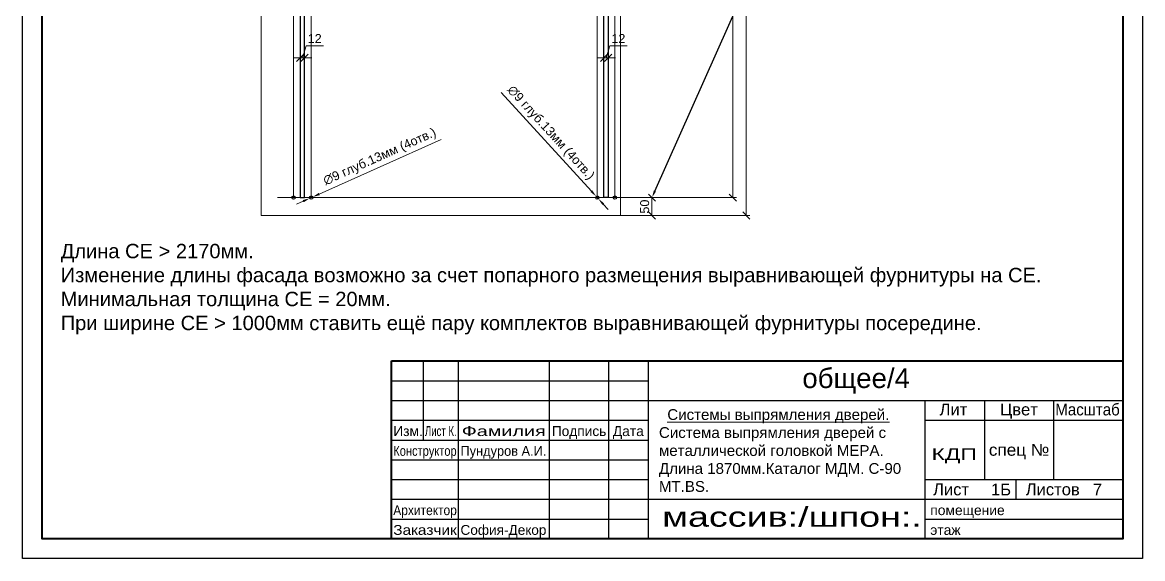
# Model space of a CAD drawing. Header units: millimetres. Extents: x 6988 to 52081, y -7456 to 23712.
# Drawn here: x 20443 to 23559, y 588 to 2080 of the extents above; entities that cross this region are included whole.
import ezdxf
from ezdxf import colors
from ezdxf.entities.mleader import LeaderData, LeaderLine
from ezdxf.enums import TextEntityAlignment as Align
from ezdxf.math import Vec2, Vec3

# ---------------------------------------------------------------- set-up
doc = ezdxf.new("R2010")
doc.units = ezdxf.units.MM
doc.layers.get('DEFPOINTS').update_dxf_attribs({"color": 106, "lineweight": 5})
for name, color, linetype, lineweight in [('Линии Размерные и Текст', 1, 'Continuous', 5), ('Система выпрямления дверей с металлической головкой MEPA. Длина 1877-1917мм.Каталог МДМ. C-90 MT.BS.', 5, 'Continuous', 30), ('ФАСАД', 3, 'Continuous', 5), ('ШТАМП', 7, 'Continuous', 30)]:
    doc.layers.add(name, color=color, linetype=linetype, lineweight=lineweight)
doc.styles.get("Standard").update_dxf_attribs({"font": 'arial.ttf'})
doc.dimstyles.get("Standard").update_dxf_attribs({"dimscale": 0, "dimtxt": 2.5, "dimasz": 2, "dimexe": 1, "dimexo": 0, "dimgap": 0.75, "dimtad": 1, "dimdsep": 46, "dimtxsty": 'Standard', "dimcen": 1.5, "dimclrd": 256, "dimclre": 256, "dimclrt": 7, "dimazin": 3, "dimtfac": 1, "dimtmove": 0, "dimatfit": 3, "dimldrblk": 'DOT', "dimfxl": 1, "dimtolj": 1, "dimtzin": 0, "dimlwd": 5, "dimlwe": 5, "dimarcsym": 0})
doc.dimstyles.new('STANDARD10', dxfattribs={"dimscale": 10, "dimtxt": 2.5, "dimasz": 2, "dimexe": 1, "dimexo": 0, "dimgap": 0.75, "dimtad": 1, "dimdsep": 46, "dimtxsty": 'Standard', "dimblk1": 'OBLIQUE', "dimblk2": 'OBLIQUE', "dimsah": 1, "dimcen": 1.5, "dimclrd": 256, "dimclre": 256, "dimclrt": 7, "dimazin": 3, "dimtfac": 1, "dimtmove": 1, "dimatfit": 3, "dimldrblk": 'DOT', "dimfxl": 1, "dimtolj": 1, "dimtzin": 0, "dimlwd": 5, "dimlwe": 5, "dimarcsym": 0})

# ---------------------------------------------------------------- blocks, each defined once
blk = doc.blocks.new('_OBLIQUE')
at = {"color": 0, "linetype": 'ByBlock'}
blk.add_line((-0.5, -0.5), (0.5, 0.5), dxfattribs=at)
blk = doc.blocks.new('*D52')
at = {"layer": 'DEFPOINTS', "color": 0, "transparency": 16777216}
for p in [(22091.1, 4084.4), (22106.6, 4038.2), (22091.1, 1592.2)]:
    blk.add_point(p, dxfattribs=at)
at = {"layer": 'Линии Размерные и Текст', "lineweight": 5, "transparency": 16777216}
for p, q in [((22098.9, 4084.4), (22191.8, 4206.4)), ((22191.8, 4206.4), (22269.6, 4206.4)), ((22091.1, 1592.2), (22091.1, 4094.4)), ((22106.6, 4084.4), (22091.1, 4084.4)), ((22106.6, 4038.2), (22106.6, 4094.4))]:
    blk.add_line(p, q, dxfattribs=at)
at = {"layer": 'Линии Размерные и Текст', "lineweight": 5, "transparency": 16777216, "xscale": 20, "yscale": 20, "zscale": 20, "rotation": 180}
blk.add_blockref('_OBLIQUE', (22091.1, 4084.4), dxfattribs=at)
at = {"layer": 'Линии Размерные и Текст', "lineweight": 5, "transparency": 16777216, "xscale": 20, "yscale": 20, "zscale": 20}
blk.add_blockref('_OBLIQUE', (22106.6, 4084.4), dxfattribs=at)
at = {"layer": 'Линии Размерные и Текст', "color": 7, "transparency": 16777216, "insert": (22230.7, 4226.6), "char_height": 25, "attachment_point": 5}
blk.add_mtext('\\A1;15.5', dxfattribs=at)
blk = doc.blocks.new('_Dot')
at = {"color": 0, "linetype": 'ByBlock', "lineweight": -2}
blk.add_line((-0.5, 0), (-1, 0), dxfattribs=at)
at = {"color": 0, "linetype": 'ByBlock', "const_width": 0.5}
blk.add_lwpolyline([(-0.25, 0, 1), (0.25, 0, 1)], format="xyb", close=True, dxfattribs=at)
blk = doc.blocks.new('*D72')
at = {"layer": 'DEFPOINTS', "color": 0, "transparency": 16777216}
for p in [(22039.1, 1595.5), (22045.1, 1588.8)]:
    blk.add_point(p, dxfattribs=at)
at = {"layer": 'Линии Размерные и Текст', "lineweight": 5, "transparency": 16777216}
for p, q in [((21775.1, 1885.1), (22025.6, 1610.3)), ((22045.1, 1588.8), (22039.1, 1595.5)), ((22058.6, 1574.1), (22072.1, 1559.3))]:
    blk.add_line(p, q, dxfattribs=at)
at = {"layer": 'Линии Размерные и Текст', "transparency": 16777216}
for points in [[(22028.1, 1612.5), (22023.1, 1608), (22039.1, 1595.5)], [(22061.1, 1576.3), (22056.2, 1571.8), (22045.1, 1588.8)]]:
    blk.add_solid(points, dxfattribs=at)
at = {"layer": 'Линии Размерные и Текст', "color": 7, "transparency": 16777216, "insert": (21911.5, 1771.3), "char_height": 25, "attachment_point": 5, "rotation": 312.3543}
blk.add_mtext('\\A1;∅9 глуб.13мм (4отв.)', dxfattribs=at)
blk = doc.blocks.new('*D54')
at = {"layer": 'DEFPOINTS', "color": 0, "transparency": 16777216}
for p in [(22060.6, 1981), (22060.6, 1592.2), (22072.6, 1592.2)]:
    blk.add_point(p, dxfattribs=at)
at = {"layer": 'Линии Размерные и Текст', "lineweight": 5, "transparency": 16777216}
for p, q in [((22066.6, 1981), (22076.8, 2014.8)), ((22076.8, 2014.8), (22125, 2014.8)), ((22060.6, 1981), (22040.6, 1981)), ((22060.6, 1592.2), (22060.6, 1991)), ((22072.6, 1981), (22060.6, 1981)), ((22072.6, 1981), (22060.6, 1981)), ((22072.6, 1592.2), (22072.6, 1991)), ((22072.6, 1981), (22092.6, 1981))]:
    blk.add_line(p, q, dxfattribs=at)
at = {"layer": 'Линии Размерные и Текст', "lineweight": 5, "transparency": 16777216, "xscale": 20, "yscale": 20, "zscale": 20}
blk.add_blockref('_OBLIQUE', (22060.6, 1981), dxfattribs=at)
at = {"layer": 'Линии Размерные и Текст', "lineweight": 5, "transparency": 16777216, "xscale": 20, "yscale": 20, "zscale": 20, "rotation": 180}
blk.add_blockref('_OBLIQUE', (22072.6, 1981), dxfattribs=at)
at = {"layer": 'Линии Размерные и Текст', "color": 7, "transparency": 16777216, "insert": (22100.9, 2034.8), "char_height": 25, "attachment_point": 5}
blk.add_mtext('\\A1;12', dxfattribs=at)
blk = doc.blocks.new('*D55')
at = {"layer": 'DEFPOINTS', "color": 0, "transparency": 16777216}
for p in [(22042.1, 4159.4), (22106.6, 4038.2), (22042.1, 1592.2)]:
    blk.add_point(p, dxfattribs=at)
at = {"layer": 'Линии Размерные и Текст', "lineweight": 5, "transparency": 16777216}
for p, q in [((22042.1, 1592.2), (22042.1, 4169.4)), ((22106.6, 4159.4), (22042.1, 4159.4)), ((22106.6, 4038.2), (22106.6, 4169.4))]:
    blk.add_line(p, q, dxfattribs=at)
at = {"layer": 'Линии Размерные и Текст', "lineweight": 5, "transparency": 16777216, "xscale": 20, "yscale": 20, "zscale": 20, "rotation": 180}
blk.add_blockref('_OBLIQUE', (22042.1, 4159.4), dxfattribs=at)
at = {"layer": 'Линии Размерные и Текст', "lineweight": 5, "transparency": 16777216, "xscale": 20, "yscale": 20, "zscale": 20}
blk.add_blockref('_OBLIQUE', (22106.6, 4159.4), dxfattribs=at)
at = {"layer": 'Линии Размерные и Текст', "color": 7, "transparency": 16777216, "insert": (22074.4, 4179.6), "char_height": 25, "attachment_point": 5}
blk.add_mtext('\\A1;64.5', dxfattribs=at)
blk = doc.blocks.new('*D85')
at = {"layer": 'DEFPOINTS', "color": 0, "transparency": 16777216}
for p in [(21242, 1590.3), (21250.2, 1594)]:
    blk.add_point(p, dxfattribs=at)
at = {"layer": 'Линии Размерные и Текст', "lineweight": 5, "transparency": 16777216}
for p, q in [((21608.1, 1753.6), (21268.5, 1602.2)), ((21242, 1590.3), (21250.2, 1594)), ((21223.7, 1582.2), (21205.5, 1574))]:
    blk.add_line(p, q, dxfattribs=at)
at = {"layer": 'Линии Размерные и Текст', "transparency": 16777216}
for points in [[(21222.4, 1585.2), (21225.1, 1579.2), (21242, 1590.3)], [(21267.1, 1605.2), (21269.8, 1599.1), (21250.2, 1594)]]:
    blk.add_solid(points, dxfattribs=at)
at = {"layer": 'Линии Размерные и Текст', "color": 7, "transparency": 16777216, "insert": (21437.6, 1704), "char_height": 25, "attachment_point": 5, "rotation": 24.034}
blk.add_mtext('\\A1;∅9 глуб.13мм (4отв.)', dxfattribs=at)
blk = doc.blocks.new('*D63')
at = {"layer": 'DEFPOINTS', "color": 0, "transparency": 16777216}
for p in [(21227.6, 1981), (21215.6, 1592.2), (21227.6, 1592.2)]:
    blk.add_point(p, dxfattribs=at)
at = {"layer": 'Линии Размерные и Текст', "lineweight": 5, "transparency": 16777216}
for p, q in [((21221.6, 1981), (21231.8, 2014.8)), ((21231.8, 2014.8), (21280, 2014.8)), ((21215.6, 1981), (21195.6, 1981)), ((21215.6, 1592.2), (21215.6, 1991)), ((21215.6, 1981), (21227.6, 1981)), ((21215.6, 1981), (21227.6, 1981)), ((21227.6, 1592.2), (21227.6, 1991)), ((21227.6, 1981), (21247.6, 1981))]:
    blk.add_line(p, q, dxfattribs=at)
at = {"layer": 'Линии Размерные и Текст', "lineweight": 5, "transparency": 16777216, "xscale": 20, "yscale": 20, "zscale": 20}
blk.add_blockref('_OBLIQUE', (21215.6, 1981), dxfattribs=at)
at = {"layer": 'Линии Размерные и Текст', "lineweight": 5, "transparency": 16777216, "xscale": 20, "yscale": 20, "zscale": 20, "rotation": 180}
blk.add_blockref('_OBLIQUE', (21227.6, 1981), dxfattribs=at)
at = {"layer": 'Линии Размерные и Текст', "color": 7, "transparency": 16777216, "insert": (21255.9, 2034.8), "char_height": 25, "attachment_point": 5}
blk.add_mtext('\\A1;12', dxfattribs=at)
blk = doc.blocks.new('*D88')
at = {"layer": 'DEFPOINTS', "color": 0, "transparency": 16777216}
for p in [(22106.6, 4038.2), (21197.1, 1592.2), (22419.3, 1592.2)]:
    blk.add_point(p, dxfattribs=at)
at = {"layer": 'Линии Размерные и Текст', "lineweight": 5, "transparency": 16777216}
for p, q in [((22106.6, 4038.2), (22429.3, 4038.2)), ((22419.3, 4038.2), (22419.3, 1592.2)), ((21197.1, 1592.2), (22429.3, 1592.2))]:
    blk.add_line(p, q, dxfattribs=at)
at = {"layer": 'Линии Размерные и Текст', "lineweight": 5, "transparency": 16777216, "xscale": 20, "yscale": 20, "zscale": 20}
for p, rotation in [((22419.3, 4038.2), 90), ((22419.3, 1592.2), 270)]:
    blk.add_blockref('_OBLIQUE', p, dxfattribs=dict(at, rotation=rotation))
at = {"layer": 'Линии Размерные и Текст', "color": 7, "transparency": 16777216, "insert": (22399, 2815.2), "char_height": 25, "attachment_point": 5, "rotation": 90}
blk.add_mtext('\\A1;2446', dxfattribs=at)
blk = doc.blocks.new('*D89')
at = {"layer": 'DEFPOINTS', "color": 0, "transparency": 16777216}
for p in [(22106.6, 4038.2), (22106.6, 1542.2), (22456.8, 1542.2)]:
    blk.add_point(p, dxfattribs=at)
at = {"layer": 'Линии Размерные и Текст', "lineweight": 5, "transparency": 16777216}
for p, q in [((22106.6, 4038.2), (22466.8, 4038.2)), ((22456.8, 4038.2), (22456.8, 1542.2)), ((22106.6, 1542.2), (22466.8, 1542.2))]:
    blk.add_line(p, q, dxfattribs=at)
at = {"layer": 'Линии Размерные и Текст', "lineweight": 5, "transparency": 16777216, "xscale": 20, "yscale": 20, "zscale": 20}
for p, rotation in [((22456.8, 4038.2), 90), ((22456.8, 1542.2), 270)]:
    blk.add_blockref('_OBLIQUE', p, dxfattribs=dict(at, rotation=rotation))
at = {"layer": 'Линии Размерные и Текст', "color": 7, "transparency": 16777216, "insert": (22436.5, 2790.2), "char_height": 25, "attachment_point": 5, "rotation": 90}
blk.add_mtext('\\A1;>2170', dxfattribs=at)
blk = doc.blocks.new('*D65')
at = {"layer": 'DEFPOINTS', "color": 0, "transparency": 16777216}
for p in [(21246.1, 4309.4), (22106.6, 4038.2), (21246.1, 1592.2)]:
    blk.add_point(p, dxfattribs=at)
at = {"layer": 'Линии Размерные и Текст', "lineweight": 5, "transparency": 16777216}
for p, q in [((21246.1, 1592.2), (21246.1, 4319.4)), ((22106.6, 4309.4), (21246.1, 4309.4)), ((22106.6, 4038.2), (22106.6, 4319.4))]:
    blk.add_line(p, q, dxfattribs=at)
at = {"layer": 'Линии Размерные и Текст', "lineweight": 5, "transparency": 16777216, "xscale": 20, "yscale": 20, "zscale": 20, "rotation": 180}
blk.add_blockref('_OBLIQUE', (21246.1, 4309.4), dxfattribs=at)
at = {"layer": 'Линии Размерные и Текст', "lineweight": 5, "transparency": 16777216, "xscale": 20, "yscale": 20, "zscale": 20}
blk.add_blockref('_OBLIQUE', (22106.6, 4309.4), dxfattribs=at)
at = {"layer": 'Линии Размерные и Текст', "color": 7, "transparency": 16777216, "insert": (21676.4, 4329.6), "char_height": 25, "attachment_point": 5}
blk.add_mtext('\\A1;860.5', dxfattribs=at)
blk = doc.blocks.new('*D66')
at = {"layer": 'DEFPOINTS', "color": 0, "transparency": 16777216}
for p in [(21197.1, 4384.4), (22106.6, 4038.2), (21197.1, 1592.2)]:
    blk.add_point(p, dxfattribs=at)
at = {"layer": 'Линии Размерные и Текст', "lineweight": 5, "transparency": 16777216}
for p, q in [((21197.1, 1592.2), (21197.1, 4394.4)), ((22106.6, 4384.4), (21197.1, 4384.4)), ((22106.6, 4038.2), (22106.6, 4394.4))]:
    blk.add_line(p, q, dxfattribs=at)
at = {"layer": 'Линии Размерные и Текст', "lineweight": 5, "transparency": 16777216, "xscale": 20, "yscale": 20, "zscale": 20, "rotation": 180}
blk.add_blockref('_OBLIQUE', (21197.1, 4384.4), dxfattribs=at)
at = {"layer": 'Линии Размерные и Текст', "lineweight": 5, "transparency": 16777216, "xscale": 20, "yscale": 20, "zscale": 20}
blk.add_blockref('_OBLIQUE', (22106.6, 4384.4), dxfattribs=at)
at = {"layer": 'Линии Размерные и Текст', "color": 7, "transparency": 16777216, "insert": (21651.9, 4404.6), "char_height": 25, "attachment_point": 5}
blk.add_mtext('\\A1;909.5', dxfattribs=at)
blk = doc.blocks.new('*D128')
at = {"layer": 'DEFPOINTS', "color": 0, "transparency": 16777216}
for p in [(21152.6, 1592.2), (22194.3, 1592.2), (22106.6, 1542.2)]:
    blk.add_point(p, dxfattribs=at)
at = {"layer": 'Линии Размерные и Текст', "lineweight": 5, "transparency": 16777216}
for p, q in [((21152.6, 1592.2), (22204.3, 1592.2)), ((22194.3, 1542.2), (22194.3, 1592.2)), ((22106.6, 1542.2), (22204.3, 1542.2))]:
    blk.add_line(p, q, dxfattribs=at)
at = {"layer": 'Линии Размерные и Текст', "lineweight": 5, "transparency": 16777216, "xscale": 20, "yscale": 20, "zscale": 20}
for p, rotation in [((22194.3, 1592.2), 90), ((22194.3, 1542.2), 270)]:
    blk.add_blockref('_OBLIQUE', p, dxfattribs=dict(at, rotation=rotation))
at = {"layer": 'Линии Размерные и Текст', "color": 7, "transparency": 16777216, "insert": (22174, 1567.2), "char_height": 25, "attachment_point": 5, "rotation": 90}
blk.add_mtext('\\A1;50', dxfattribs=at)
blk = doc.blocks.new('колич листов')
at = {"layer": 'ШТАМП', "lineweight": -3}
blk.add_text('7', height=33, dxfattribs=at).set_placement((-70.6, 43.8), align=Align.TOP_CENTER)

msp = doc.modelspace()

# ---------------------------------------------------------------- linework, layer by layer
at = {"layer": 'Система выпрямления дверей с металлической головкой MEPA. Длина 1877-1917мм.Каталог МДМ. C-90 MT.BS.'}
for points in [[(21215.614, 1592.173), (21227.614, 1592.173), (21227.614, 3462.173), (21215.614, 3462.173)], [(22072.614, 1592.173), (22060.614, 1592.173), (22060.614, 3462.173), (22072.614, 3462.173)]]:
    msp.add_lwpolyline(points, close=True, dxfattribs=at)
for centre in [(21197.114, 1592.173), (21246.114, 1592.173), (22042.114, 1592.173), (22091.114, 1592.173)]:
    msp.add_circle(centre, 4.5, dxfattribs=at)
at = {"layer": 'ФАСАД'}
msp.add_lwpolyline([(21106.614, 4038.173), (22106.614, 4038.173), (22106.614, 1542.173), (21106.614, 1542.173)], close=True, dxfattribs=at)
at = {"layer": 'ШТАМП', "lineweight": 40}
for p, q in [((21469.383, 642.715), (21469.383, 1137.715)), ((21469.383, 1137.715), (23504.383, 1137.715))]:
    msp.add_line(p, q, dxfattribs=at)
at = {"layer": 'ШТАМП', "lineweight": -3}
for p, q in [((21469.383, 1137.715), (22184.383, 1137.715)), ((21557.383, 1137.715), (21557.383, 917.715)), ((21656.383, 642.715), (21656.383, 1137.715)), ((21909.383, 642.715), (21909.383, 1137.715)), ((22074.383, 642.715), (22074.383, 1137.715)), ((22184.383, 642.715), (22184.383, 1137.715)), ((21469.383, 1082.715), (22184.383, 1082.715)), ((21469.383, 1027.715), (23504.383, 1027.715)), ((22954.383, 642.715), (22954.383, 1027.715)), ((23119.383, 1027.715), (23119.383, 807.715)), ((23311.883, 1027.715), (23311.883, 807.715)), ((21469.383, 972.715), (22184.383, 972.715)), ((22954.383, 972.715), (23504.383, 972.715)), ((21469.383, 917.715), (22184.383, 917.715)), ((21469.383, 862.715), (22184.383, 862.715)), ((21469.383, 807.715), (22184.383, 807.715)), ((22954.383, 807.715), (23504.383, 807.715)), ((23207.383, 752.715), (23207.383, 807.715)), ((21469.383, 752.715), (23504.383, 752.715)), ((21469.383, 697.715), (22184.383, 697.715)), ((22954.383, 697.715), (23504.383, 697.715))]:
    msp.add_line(p, q, dxfattribs=at)
at = {"layer": 'ШТАМП'}
msp.add_lwpolyline([(23559.383, 5096.995), (23559.383, 587.715), (20442.532, 587.715), (20442.532, 5096.995)], close=True, dxfattribs=at)
at = {"layer": 'ШТАМП', "lineweight": 40}
msp.add_lwpolyline([(23504.383, 4876.995), (23504.383, 642.715), (20497.532, 642.715), (20497.532, 4876.995)], close=True, dxfattribs=at)

# ---------------------------------------------------------------- block references
at = {"layer": 'Линии Размерные и Текст'}
msp.add_blockref('колич листов', (23504.383, 752.715), dxfattribs=at)

# ---------------------------------------------------------------- texts
at = {"layer": 'Линии Размерные и Текст', "attachment_point": 1}
for s, width, insert, char_height in [('Длина СЕ > 2170мм.\\PИзменение длины фасада возможно за счет попарного размещения выравнивающей фурнитуры на СЕ.\\PМинимальная толщина СЕ = 20мм.\\PПри ширине СЕ > 1000мм ставить ещё пару комплектов выравнивающей фурнитуры посередине.', 2955.26371, (20549.119, 1463.478), 40), (' {\\L Системы выпрямления дверей.}\\PСистема выпрямления дверей с металлической головкой MEPA. Длина 1870мм.Каталог МДМ. C-90 MT.BS.', 712.9885, (22213.66, 1003.506), 30)]:
    msp.add_mtext_dynamic_manual_height_columns(s, width=width, gutter_width=20, heights=[0], dxfattribs=dict(at, insert=insert, char_height=char_height))
at = {"layer": 'ШТАМП', "lineweight": -3}
for s, height, p in [('общее/4', 55, (22612.654, 1062.314)), ('Лит', 33, (22994.481, 986.212)), ('Цвет', 33, (23162.623, 986.212)), ('Лист', 33, (22976.383, 763.715)), ('Листов', 33, (23234.16, 763.715)), ('помещение', 27.5, (22968.683, 708.715)), ('этаж', 27.5, (22968.683, 653.715))]:
    msp.add_text(s, height=height, dxfattribs=at).set_placement(p)
for s, height, width, p, p2 in [('Масштаб', 33, 0.909505, (23316.439, 986.212), (23495.825, 986.212)), ('Лист К.', 27.5, 0.695137, (21562.418, 928.715), (21650.84, 928.715)), ('Фамилия', 27.5, 1.434757, (21664.918, 928.715), (21898.962, 928.715)), ('Подпись', 27.5, 0.992369, (21915.594, 928.715), (22067.309, 928.715)), ('спец №', 33, 1.036833, (23131.544, 873.924), (23299.844, 873.924)), ('Конструктор', 27.5, 0.803855, (21474.418, 873.715), (21650.844, 873.715)), ('Пундуров А.И.', 27.5, 0.926404, (21661.418, 873.715), (21900.487, 873.715)), ('КДП', 33, 1.381306, (22972.102, 861.906), (23098.092, 861.906)), ('Архитектор', 27.5, 0.868072, (21474.418, 708.715), (21651.292, 708.715)), ('массив:/шпон:.', 55, 1.363744, (22222.468, 676.399), (22945.154, 676.399)), ('Заказчик', 27.5, 1.111755, (21474.418, 653.715), (21651.121, 653.715)), ('София-Декор', 27.5, 0.985048, (21661.418, 653.715), (21900.487, 653.715))]:
    msp.add_text(s, height=height, dxfattribs=dict(at, width=width)).set_placement(p, p2, align=Align.FIT)
for s, p, p2 in [('Изм.', (21474.418, 928.715), (21556.73, 928.715)), ('Дата', (22085.383, 928.715), (22171.728, 928.715))]:
    msp.add_text(s, height=27.5, dxfattribs=at).set_placement(p, p2, align=Align.FIT)
msp.add_text('1Б', height=33, dxfattribs=at).set_placement((23165.482, 796.544), align=Align.TOP_CENTER)

# ---------------------------------------------------------------- dimensions: what is measured, and where the dimension line sits
at = {"layer": 'Линии Размерные и Текст'}
for base, p2, picture, middle in [((21197.114, 4384.371), (21197.114, 1592.173), '*D66', (21651.864, 4404.635)), ((21246.114, 4309.371), (21246.114, 1592.173), '*D65', (21676.364, 4329.635))]:
    dim = msp.add_linear_dim(base=base, p1=(22106.614, 4038.173), p2=p2, dimstyle='STANDARD10', dxfattribs=at)
    dim.commit()
    dim.dimension.update_dxf_attribs({"geometry": picture, "text_midpoint": middle})
for base, p2, picture, middle in [((22091.114, 4084.371), (22091.114, 1592.173), '*D52', (22199.344, 4206.374)), ((22042.114, 4159.371), (22042.114, 1592.173), '*D55', (22074.364, 4159.371))]:
    dim = msp.add_linear_dim(base=base, p1=(22106.614, 4038.173), p2=p2, dimstyle='STANDARD10', dxfattribs=at)
    dim.commit()
    dim.dimension.update_dxf_attribs({"geometry": picture, "text_midpoint": middle, "dimtype": 160})
dim = msp.add_linear_dim(base=(22419.276, 1592.173), p1=(22106.614, 4038.173), p2=(21197.114, 1592.173), angle=90, dimstyle='STANDARD10', dxfattribs=at)
dim.commit()
dim.dimension.update_dxf_attribs({"geometry": '*D88', "text_midpoint": (22399.012, 2815.173)})
dim = msp.add_linear_dim(base=(22456.776, 1542.173), p1=(22106.614, 4038.173), p2=(22106.614, 1542.173), angle=90, text='>2170', dimstyle='STANDARD10', dxfattribs=at)
dim.commit()
dim.dimension.update_dxf_attribs({"geometry": '*D89', "text_midpoint": (22436.512, 2790.173)})
dim = msp.add_linear_dim(base=(21227.614, 1980.984), p1=(21215.614, 1592.173), p2=(21227.614, 1592.173), dimstyle='Standard', override={"dimscale": 10, "dimblk1": 'OBLIQUE', "dimblk2": 'OBLIQUE', "dimsah": 1, "dimtmove": 1}, dxfattribs=at)
dim.commit()
dim.dimension.update_dxf_attribs({"geometry": '*D63', "text_midpoint": (21239.255, 2034.837)})
dim = msp.add_linear_dim(base=(22060.614, 1980.984), p1=(22072.614, 1592.173), p2=(22060.614, 1592.173), angle=180, dimstyle='Standard', override={"dimscale": 10, "dimblk1": 'OBLIQUE', "dimblk2": 'OBLIQUE', "dimsah": 1, "dimtmove": 1}, dxfattribs=at)
dim.commit()
dim.dimension.update_dxf_attribs({"geometry": '*D54', "text_midpoint": (22084.255, 2034.837)})
for p1, p2, picture, middle in [((22045.146, 1588.847), (22039.083, 1595.498), '*D72', (21911.452, 1771.32)), ((21242.005, 1590.34), (21250.224, 1594.006), '*D85', (21437.593, 1703.987))]:
    dim = msp.add_diameter_dim_2p(p1=p1, p2=p2, dimstyle='Standard', override={"dimscale": 10, "dimlfac": 1, "dimpost": ' глуб.13мм (4отв.)', "dimsah": 1, "dimtmove": 1}, dxfattribs=at)
    dim.commit()
    dim.dimension.update_dxf_attribs({"geometry": picture, "text_midpoint": middle})
dim = msp.add_linear_dim(base=(22194.276, 1592.173), p1=(22106.614, 1542.173), p2=(21152.614, 1592.173), angle=270, dimstyle='STANDARD10', dxfattribs=at)
dim.commit()
dim.dimension.update_dxf_attribs({"geometry": '*D128', "text_midpoint": (22194.276, 1567.173), "dimtype": 160})

# ---------------------------------------------------------------- leaders
ml = msp.add_multileader_mtext('Standard', dxfattribs=at)
ml.set_content('расстояния должны быть равны.', color=5)
ml.set_leader_properties(color=256)
ml.build(insert=Vec2(0, 0))
ml.multileader.update_dxf_attribs({"text_left_attachment_type": 2, "text_right_attachment_type": 2, "dogleg_length": 2, "arrow_head_size": 20})
ctx = ml.context
ctx.base_point, ctx.char_height, ctx.arrow_head_size, ctx.landing_gap_size, ctx.plane_origin, ctx.plane_x_axis, ctx.plane_y_axis = Vec3(22585.139, 2489.5), 40, 20, 10, Vec3(22388.765, 3140.519), Vec3(0, 1), Vec3(-1, 0)
ctx.left_attachment, ctx.right_attachment, ctx.text_align_type = 2, 2, 2
notes = []
notes.append((ctx, [(1, (1, 1, 0), (22585.139, 2469.5), (0, 1), 20, [(2, [(22194.276, 3988.173)], 0, []), (1, [(22194.276, 1592.173)], 0, [])])]))
ctx.mtext.insert, ctx.mtext.text_direction, ctx.mtext.rotation, ctx.mtext.width, ctx.mtext.alignment, ctx.mtext.flow_direction = Vec3(22559.109, 3344.793), Vec3(0, 1), 1.57079633, 990.17537, 3, 5
for ctx, leaders in notes:
    for number, flags, end, landing, length, lines in leaders:
        leader = LeaderData()
        leader.index, (leader.has_last_leader_line, leader.has_dogleg_vector, leader.attachment_direction) = number, flags
        leader.last_leader_point, leader.dogleg_vector, leader.dogleg_length = Vec3(end), Vec3(landing), length
        for number, points, colour, breaks in lines:
            line = LeaderLine()
            line.index, line.vertices, line.color, line.breaks = number, Vec3.list(points), colors.encode_raw_color(colour), breaks
            leader.lines.append(line)
        ctx.leaders.append(leader)

doc.saveas('drawing.dxf')
